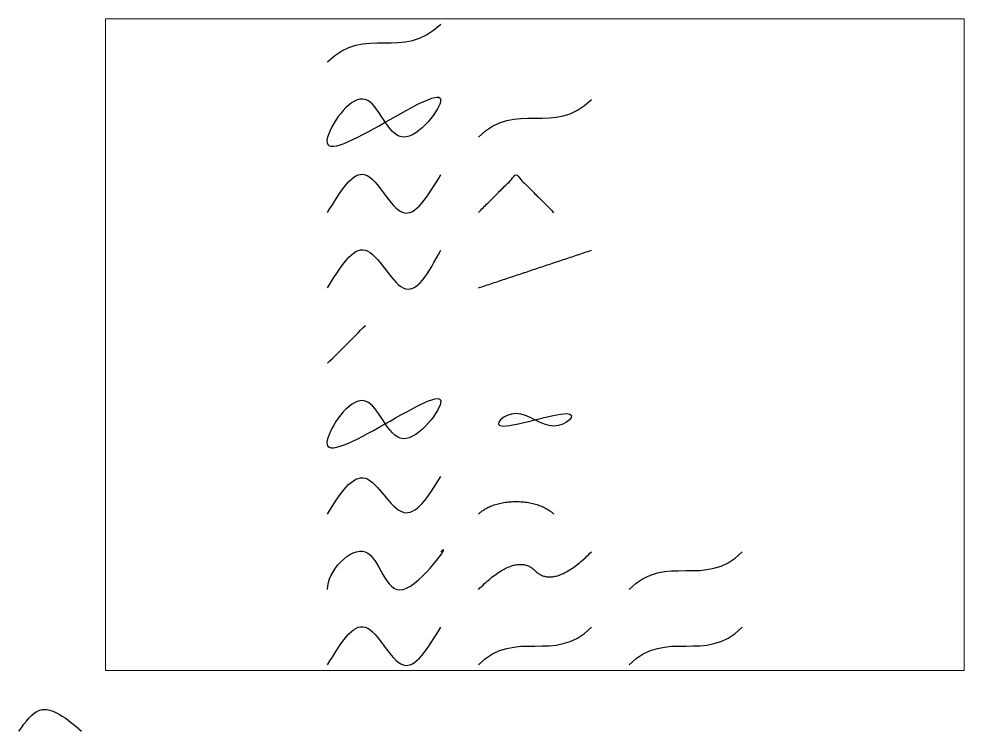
# Paper-space layout 'Layout1' of a CAD drawing. Header units: millimetres. Extents: x 5 to 231, y 5 to 176.
# The model-space entities are those that its viewports show. They can reach past a viewport. Long polylines and large blocks are cut down to what shows.
import ezdxf

# ---------------------------------------------------------------- set-up
doc = ezdxf.new("R2010")
doc.units = ezdxf.units.MM
doc.layers.add('notes', color=3, linetype='Continuous')

msp = doc.modelspace()

# ---------------------------------------------------------------- linework, layer by layer
for points, degree in [([(0, 160), (10, 170), (20, 160), (30, 170)], 3), ([(40, 140), (50, 150, 5), (60, 140), (70, 150, 9)], 3), ([(0, 120), (3.33, 125.56), (10, 136.67), (20, 113.33), (26.67, 124.44), (30, 130)], 3), ([(40, 120), (50, 130), (60, 120)], 1), ([(40, 100), (70, 110)], 1), ([(0, 80), (3.33, 83.33), (6.67, 86.67), (10, 90)], 3), ([(50, 66.67), (53.33, 66.67), (60, 60), (70, 70), (40, 60), (46.67, 66.67), (50, 66.67)], 3), ([(0, 20), (-0.24, 24.71), (12.56, 38.24), (16.39, 9.1), (33.39, 33.28), (30, 30)], 3), ([(40, 20), (50, 30), (60, 20), (70, 30)], 2), ([(0, 0), (3.33, 5.56), (10, 16.67), (20, -6.67), (26.67, 4.44), (30, 10)], 3), ([(40, 0), (50, 10), (60, 0), (70, 10)], 3), ([(80, 0), (90, 10), (100, 0), (110, 10)], 3)]:
    msp.add_open_spline(points, degree=degree)
for points, knots in [([(0, 140), (1.35, 144.52), (11.4, 157.6), (18.06, 131.61), (43.91, 165.98), (-3.03, 129.9), (0, 140)], [0, 0, 0, 0, 14.142136, 28.284271, 42.426407, 74.049183, 74.049183, 74.049183, 74.049183]), ([(0, 100), (3.31, 105.49, 1.39), (9.92, 116.46, 4.16), (20.87, 93.02, 13.84), (26.81, 104.08, 4.83), (30, 110)], [0, 0, 0, 0, 15, 30, 47.320508, 47.320508, 47.320508, 47.320508]), ([(0, 60), (1.35, 64.52), (11.4, 77.6), (18.06, 51.61), (43.91, 85.98), (-3.03, 49.9), (0, 60)], [0, 0, 0, 0, 14.142136, 28.284271, 42.426407, 74.049183, 74.049183, 74.049183, 74.049183]), ([(0, 40), (3.25, 45.42), (9.87, 55.57), (20.13, 34.43), (26.75, 44.58), (30, 50)], [0, 0, 0, 0, 13.793114, 27.246738, 41.039852, 41.039852, 41.039852, 41.039852])]:
    msp.add_open_spline(points, degree=3, knots=knots)
msp.add_rational_spline([(40, 40), (50, 50), (60, 40)], [1, 0.5, 1], degree=2)
at = {"layer": 'notes', "color": 1, "linetype": 'Continuous'}
msp.add_open_spline([(80, 20), (90, 30), (100, 20), (110, 30)], degree=3, dxfattribs=at)

psp = doc.layouts.get("Layout1")

# ---------------------------------------------------------------- linework, layer by layer
psp.add_open_spline([(5, 5), (6.58, 7.19), (10.66, 12.86), (16.45, 7.98), (20, 5)], degree=3, knots=[0, 0, 0, 0, 7.071068, 18.251408, 18.251408, 18.251408, 18.251408])

# ---------------------------------------------------------------- viewports
at = {"layer": '0'}
psp.add_viewport(center=(128.5, 97.5), size=(205.6, 156), view_center_point=(54.94, 84.93), view_height=172.8612, dxfattribs=at)

doc.saveas('drawing.dxf')
